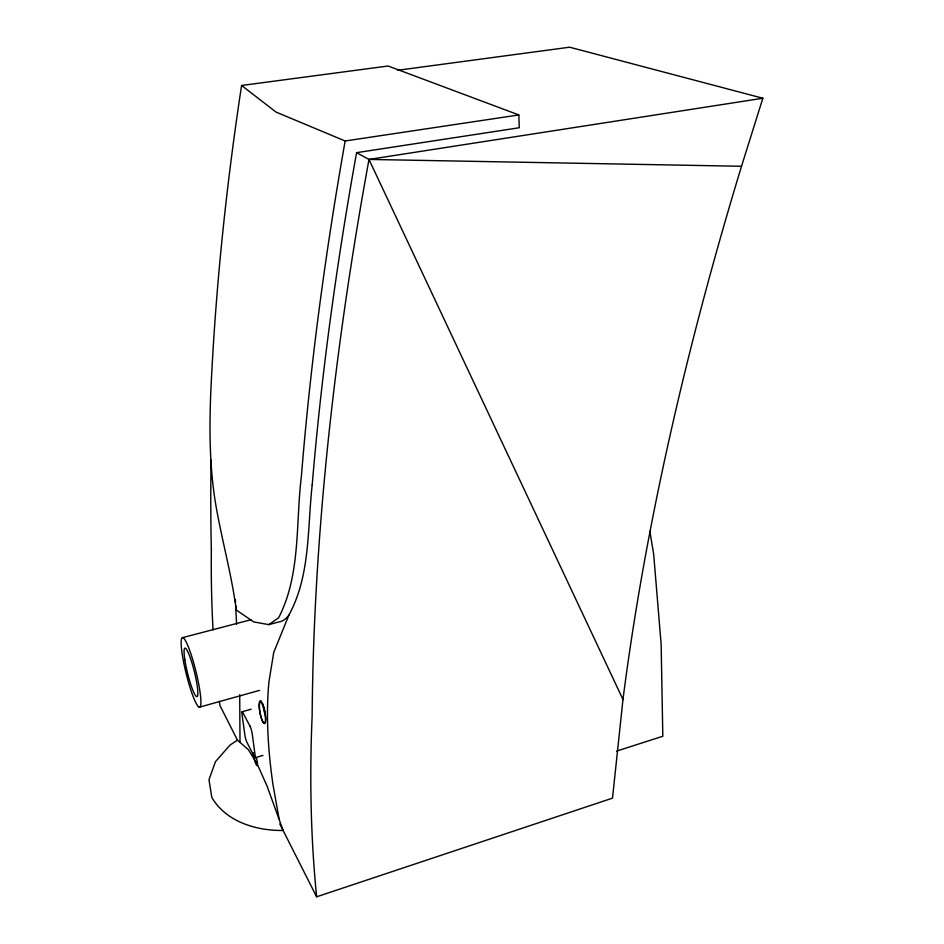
<?xml version="1.0" encoding="UTF-8"?>
<svg xmlns="http://www.w3.org/2000/svg" width="944" height="944" viewBox="0 0 944 944"><rect width="100%" height="100%" fill="white"/><g stroke="black" fill="none" stroke-linecap="round" stroke-linejoin="round"><path stroke-width="1.42" d="M240 741.901L239.705 694.713M312.181 485.145C307.343 528.522 310.517 575.616 288.911 615.063L273.748 652.387L268.969 681.651A318.093 122.555 70.2 0 0 272.934 784.311L279.07 818.885M397.825 70.257L569.61 47.2L762.846 98.247L741.512 166.274A2276.137 898.145 -60.7 0 0 622.969 699.563L612.503 798.14L316.641 896.8L279.802 823.923M518.846 114.944L388.114 66.009L241.581 85.479A2238.661 1093.412 -64.8 0 0 212.081 366.827C209.403 412.87 208.105 459.386 215.834 505.052C221.899 540.169 231.658 574.554 236.26 609.977L253.629 621.895L268.757 624.633L278.633 617.765C300.994 574.483 295.566 523.295 301.384 476.378A2724.655 1150.925 -63.7 0 1 345.15 140.986L518.846 114.944L519.259 127.747L356.584 152.668A2705.327 1140.753 -63.5 0 0 312.181 485.145M256.579 763L248.425 749.748L237.451 740.167L230.029 745.052L215.433 761.702L208.99 779.744L211.81 797.444C226.112 821.858 256.284 830.779 283.106 830.472L267.164 786.328L257.877 765.513M616.574 751.117L662.818 736.249L661.142 644.268L653.673 554.281L649.885 531.212M255.116 757.725L262.951 755.412M242.065 711.776L251.151 709.204M199.255 707.221A35.837 5.003 76.1 0 0 191.62 656.068A35.837 5.003 76.1 0 0 182.192 653.98A35.837 5.003 76.1 0 0 199.255 707.221L259.529 690.371M268.757 624.633L278.799 621.978A154.91 40.958 83.5 0 0 288.923 615.087M182.546 637.637L250.915 619.748M356.584 152.668L368.974 159.43L762.846 98.247M316.641 896.8A1473.95 800.748 -59.6 0 1 312.145 715.859A2759.513 1145.119 -63.4 0 1 368.998 159.43L741.512 166.274M345.15 140.986L276.096 112.112L241.581 85.479M237.451 740.167L219.928 705.51A1220.061 759.236 -61 0 1 219.409 701.321M368.974 159.43L622.993 699.551M235.398 599.641L235.54 602.543M235.681 605.434L236.578 624.291M213.049 629.837A1220.061 759.236 -61 0 1 211.362 549.219M211.338 549.219A2187.956 1079.653 -64.8 0 1 211.102 460.2M265.24 714.938A8.319 1.499 75.5 0 1 263.175 704.106M256.272 757.536A7.104 1.168 75.3 0 1 257.429 765.454A7.104 1.168 75.3 0 1 254.915 761.324A7.104 1.168 75.3 0 1 253.311 752.675M261.193 701.239L260.438 700.814A11.552 2.537 79.2 0 0 260.178 713.865A11.552 2.537 79.2 0 0 265.205 722.915A11.552 2.537 79.2 0 0 263.706 706.726L261.193 701.239M262.054 703.622L261.323 702.56A10.691 2.348 79.2 0 0 260.166 713.239A10.691 2.348 79.2 0 0 265.158 722.231A10.691 2.348 79.2 0 0 262.821 705.262L262.054 703.622M249.853 725.901L242.773 712.508A5.003 0.826 75.6 0 0 241.971 713.994L244.909 735.293A5.286 0.861 75.5 0 0 246.95 742.362L254.502 757.041A4.177 0.684 75.4 0 0 255.21 755.955L252.296 734.338A6.278 1.05 75.5 0 0 249.853 725.912M184.823 659.691A24.957 3.481 76.1 0 0 196.706 696.625A24.957 3.481 76.1 0 0 191.313 660.847A24.957 3.481 76.1 0 0 184.823 659.691"/></g></svg>
